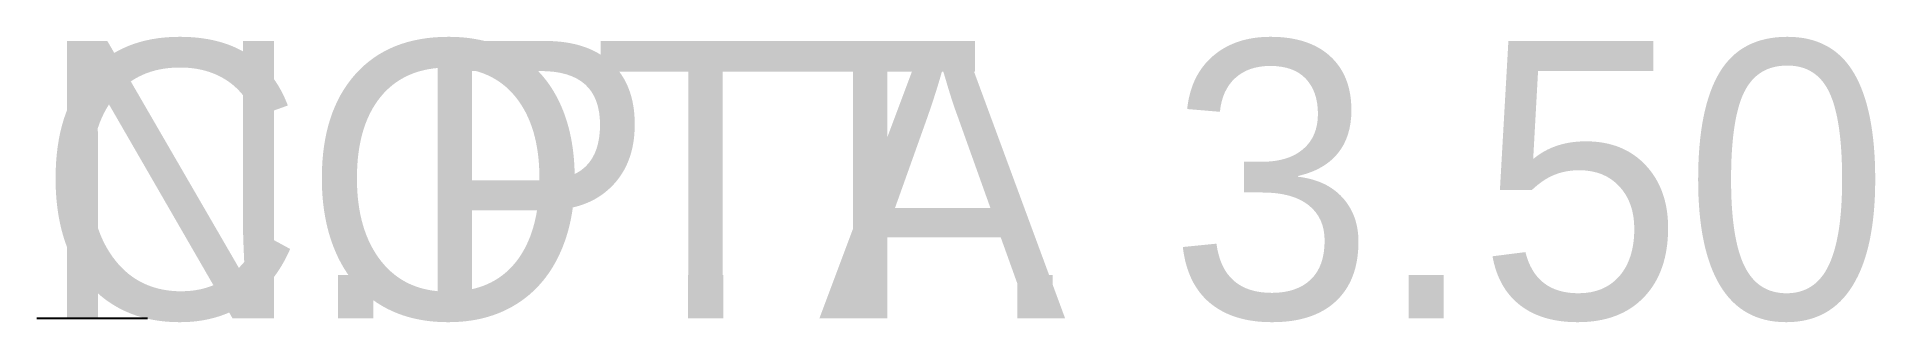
# Model space of a CAD drawing. Header units: metres. Extents: x 0 to 16.6, y 0 to 2.5.
import ezdxf

# ---------------------------------------------------------------- set-up
doc = ezdxf.new("R2010")
doc.units = ezdxf.units.M

msp = doc.modelspace()

# ---------------------------------------------------------------- linework, layer by layer
msp.add_line((0, 0), (1, 0))

# ---------------------------------------------------------------- texts
for s in ['COTA 3.50', 'N.P.T.']:
    msp.add_text(s, height=2.5).set_placement((0, 0))

doc.saveas('drawing.dxf')
